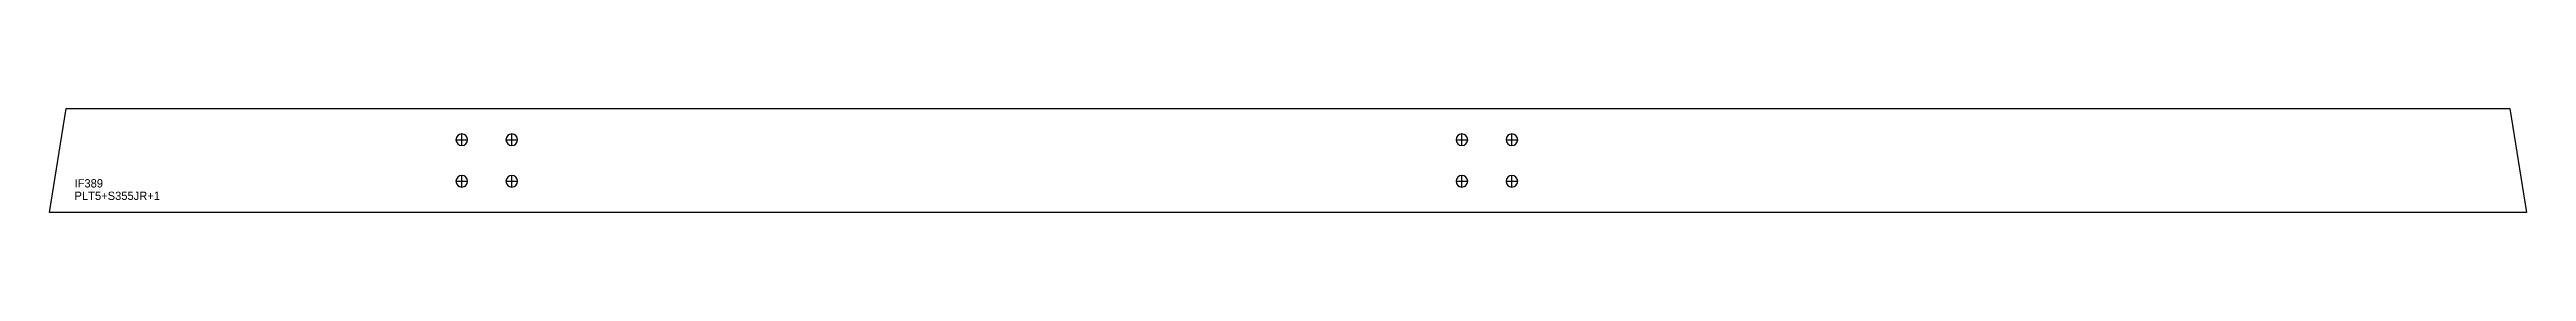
# Model space of a CAD drawing. Extents: x 0 to 2973, y 0 to 125.
import ezdxf

# ---------------------------------------------------------------- set-up
doc = ezdxf.new("R2010")
doc.units = 0
for name, color, linetype in [('14', 7, 'CONTINUOUS'), ('CUT', 7, 'CONTINUOUS'), ('SCRIBE', 3, 'CONTINUOUS'), ('TEXT', 7, 'CONTINUOUS')]:
    doc.layers.add(name, color=color, linetype=linetype)

msp = doc.modelspace()

# ---------------------------------------------------------------- linework, layer by layer
at = {"layer": '14', "color": 7, "linetype": 'CONTINUOUS'}
for p, q in [((494.81, 80.5), (494.81, 94.5)), ((554.81, 80.5), (554.81, 94.5)), ((1694.97, 80.5), (1694.97, 94.5)), ((1754.97, 80.5), (1754.97, 94.5)), ((487.81, 87.5), (501.81, 87.5)), ((547.81, 87.5), (561.81, 87.5)), ((1687.97, 87.5), (1701.97, 87.5)), ((1747.97, 87.5), (1761.97, 87.5)), ((487.81, 37.5), (501.81, 37.5)), ((494.81, 30.5), (494.81, 44.5)), ((547.81, 37.5), (561.81, 37.5)), ((554.81, 30.5), (554.81, 44.5)), ((1687.97, 37.5), (1701.97, 37.5)), ((1694.97, 30.5), (1694.97, 44.5)), ((1747.97, 37.5), (1761.97, 37.5)), ((1754.97, 30.5), (1754.97, 44.5))]:
    msp.add_line(p, q, dxfattribs=at)
for points in [[(494.81, 94.5, 1), (494.81, 80.5, 1)], [(554.81, 94.5, 1), (554.81, 80.5, 1)], [(1694.97, 94.5, 1), (1694.97, 80.5, 1)], [(1754.97, 94.5, 1), (1754.97, 80.5, 1)], [(494.81, 44.5, 1), (494.81, 30.5, 1)], [(554.81, 44.5, 1), (554.81, 30.5, 1)], [(1694.97, 44.5, 1), (1694.97, 30.5, 1)], [(1754.97, 44.5, 1), (1754.97, 30.5, 1)]]:
    msp.add_lwpolyline(points, format="xyb", close=True, dxfattribs=at)
at = {"layer": 'CUT', "color": 7, "linetype": 'CONTINUOUS'}
msp.add_lwpolyline([(0, 0), (19.88, 125), (2952.78, 125), (2972.66, 0)], close=True, dxfattribs=at)

# ---------------------------------------------------------------- texts
at = {"layer": 'SCRIBE', "color": 3}
msp.add_text('IF389', height=10, dxfattribs=at).set_placement((30, 30))
at = {"layer": 'TEXT', "color": 7}
msp.add_text('PLT5+S355JR+1', height=10, dxfattribs=at).set_placement((30, 15))

doc.saveas('drawing.dxf')
